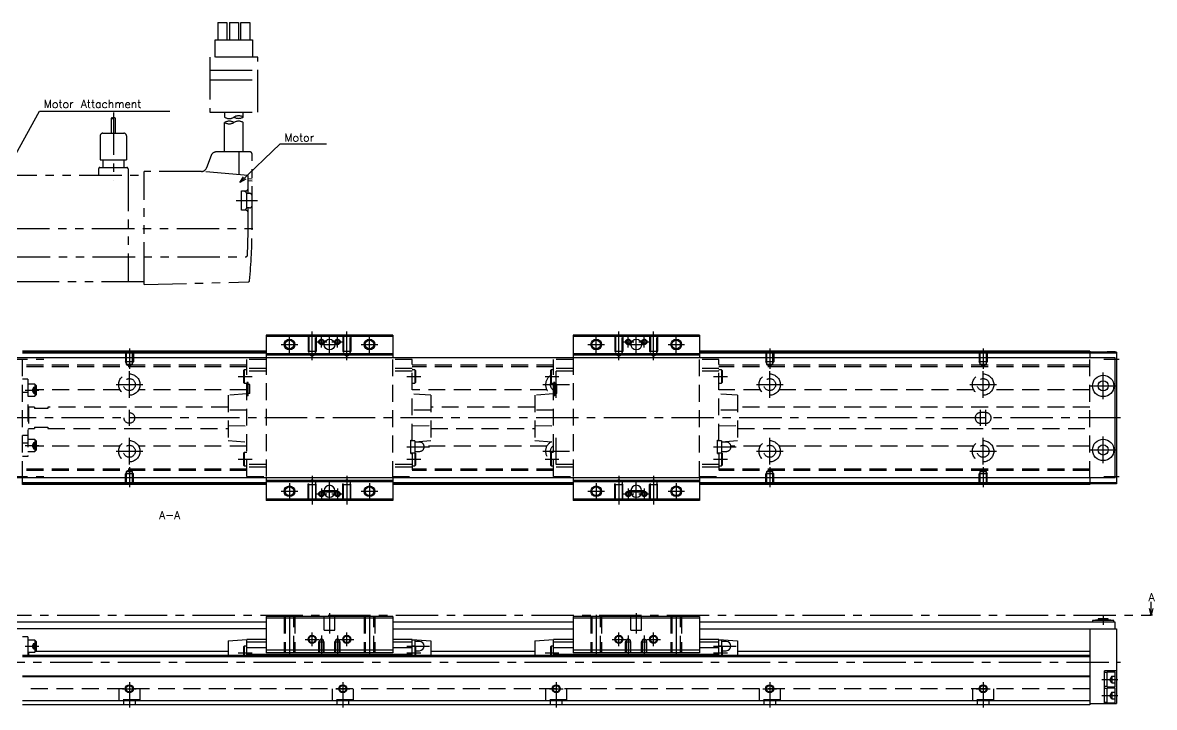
# Model space of a CAD drawing. Extents: x -2 to 668, y -8 to 266.
# Drawn here: x 243.6 to 667.7, y 9 to 265.7 of the extents above; entities that cross this region are included whole.
import ezdxf

# ---------------------------------------------------------------- set-up
doc = ezdxf.new("R2010")
doc.units = 0
doc.header["$LTSCALE"] = 0.5
for name, pattern in [('CENTER', [50.8, 31.75, -6.35, 6.35, -6.35]), ('DASHED', [19.05, 12.7, -6.35]), ('PHANTOM', [63.5, 31.75, -6.35, 6.35, -6.35, 6.35, -6.35])]:
    doc.linetypes.add(name, pattern=pattern)
for name, color, linetype in [('MSM_CENTER', 1, 'CENTER'), ('MSM_CONTINUOUS', 7, 'CONTINUOUS'), ('MSM_DASHED', 4, 'DASHED'), ('MSM_IMAGINARY', 6, 'PHANTOM'), ('MSM_NARROW', 5, 'CONTINUOUS'), ('MSM_PART_NUMBER', 7, 'CONTINUOUS')]:
    doc.layers.add(name, color=color, linetype=linetype)
doc.styles.get("Standard").update_dxf_attribs({"font": 'txt.shx', "height": 3, "bigfont": 'bigfont.shx'})

msp = doc.modelspace()

# ---------------------------------------------------------------- linework, layer by layer
at = {"layer": 'MSM_CENTER'}
for p, q in [((352.05, 139.19), (352.05, 149.9)), ((365.05, 139.19), (365.05, 149.9)), ((467.05, 139.19), (467.05, 149.9)), ((480.05, 139.19), (480.05, 149.9)), ((340.45, 145), (346.65, 145)), ((343.55, 141.9), (343.55, 148.1)), ((353.5, 146), (357.6, 146)), ((355.45, 145), (361.65, 145)), ((355.55, 143.95), (355.55, 148.05)), ((358.55, 141.9), (358.55, 148.1)), ((359.5, 146), (363.6, 146)), ((361.55, 143.95), (361.55, 148.05)), ((370.45, 145), (376.65, 145)), ((373.55, 141.9), (373.55, 148.1)), ((455.45, 145), (461.65, 145)), ((458.55, 141.9), (458.55, 148.1)), ((468.5, 146), (472.6, 146)), ((470.45, 145), (476.65, 145)), ((470.55, 143.95), (470.55, 148.05)), ((473.55, 141.9), (473.55, 148.1)), ((474.5, 146), (478.6, 146)), ((476.55, 143.95), (476.55, 148.05)), ((485.45, 145), (491.65, 145)), ((488.55, 141.9), (488.55, 148.1)), ((283.55, 143.5), (283.55, 135.87)), ((523.55, 143.5), (523.55, 135.87)), ((603.55, 143.5), (603.55, 135.87)), ((229.55, 139.5), (251.55, 139.5)), ((648.85, 139.5), (654.55, 139.5)), ((283.55, 125), (283.55, 135)), ((324.35, 133), (329.55, 133)), ((387.55, 133), (392.75, 133)), ((439.35, 133), (444.55, 133)), ((443.55, 125), (443.55, 135)), ((502.55, 133), (507.75, 133)), ((523.55, 125), (523.55, 135)), ((603.55, 125), (603.55, 135)), ((648.55, 124.5), (648.55, 134.5)), ((244.55, 127.89), (249.65, 127.89)), ((278.55, 130), (288.55, 130)), ((438.55, 130), (448.55, 130)), ((518.55, 130), (528.55, 130)), ((598.55, 130), (608.55, 130)), ((643.55, 129.5), (653.55, 129.5)), ((283.55, 114.5), (283.55, 120.5)), ((602.55, 114.5), (602.55, 120.5)), ((604.55, 114.5), (604.55, 120.5)), ((655.05, 117.5), (200.05, 117.5)), ((648.55, 100.5), (648.55, 110.5)), ((244.55, 107.11), (249.65, 107.11)), ((283.55, 100), (283.55, 110)), ((387.55, 106.7), (396.05, 106.7)), ((443.55, 100), (443.55, 110)), ((502.55, 106.7), (511.05, 106.7)), ((523.55, 100), (523.55, 110)), ((603.55, 100), (603.55, 110)), ((278.55, 105), (288.55, 105)), ((324.35, 102), (329.55, 102)), ((387.55, 102), (392.75, 102)), ((438.55, 105), (448.55, 105)), ((439.35, 102), (444.55, 102)), ((502.55, 102), (507.75, 102)), ((518.55, 105), (528.55, 105)), ((598.55, 105), (608.55, 105)), ((643.55, 105.5), (653.55, 105.5)), ((283.55, 99.01), (283.55, 91.5)), ((523.55, 99.01), (523.55, 91.5)), ((603.55, 99.01), (603.55, 91.5)), ((229.55, 95.5), (251.55, 95.5)), ((352.05, 95.81), (352.05, 85.1)), ((365.05, 95.81), (365.05, 85.1)), ((467.05, 95.81), (467.05, 85.1)), ((480.05, 95.81), (480.05, 85.1)), ((648.85, 95.5), (654.55, 95.5)), ((340.45, 90), (346.65, 90)), ((343.55, 93.1), (343.55, 86.9)), ((355.55, 91.05), (355.55, 86.95)), ((355.55, 90.25), (361.55, 90.25)), ((355.55, 89.75), (361.55, 89.75)), ((358.55, 86.75), (358.55, 93.25)), ((361.55, 91.05), (361.55, 86.95)), ((370.45, 90), (376.65, 90)), ((373.55, 93.1), (373.55, 86.9)), ((455.45, 90), (461.65, 90)), ((458.55, 93.1), (458.55, 86.9)), ((470.55, 91.05), (470.55, 86.95)), ((470.55, 90.25), (476.55, 90.25)), ((470.55, 89.75), (476.55, 89.75)), ((473.55, 86.75), (473.55, 93.25)), ((476.55, 91.05), (476.55, 86.95)), ((485.45, 90), (491.65, 90)), ((488.55, 93.1), (488.55, 86.9)), ((353.5, 89), (357.6, 89)), ((359.5, 89), (363.6, 89)), ((468.5, 89), (472.6, 89)), ((474.5, 89), (478.6, 89)), ((231.05, 43.5), (666.55, 43.5)), ((343.55, 43.67), (343.55, 28.83)), ((358.55, 44.25), (358.55, 36.75)), ((373.55, 43.67), (373.55, 28.83)), ((458.55, 43.67), (458.55, 28.83)), ((473.55, 44.25), (473.55, 36.75)), ((488.55, 43.67), (488.55, 28.83)), ((648.55, 43.2), (648.55, 40)), ((349.48, 34.5), (354.63, 34.5)), ((352.05, 31.92), (352.05, 37.08)), ((355.55, 35.96), (355.55, 28.24)), ((361.55, 35.96), (361.55, 28.24)), ((362.48, 34.5), (367.63, 34.5)), ((365.05, 31.92), (365.05, 37.08)), ((464.48, 34.5), (469.63, 34.5)), ((467.05, 31.92), (467.05, 37.08)), ((470.55, 35.96), (470.55, 28.24)), ((476.55, 35.96), (476.55, 28.24)), ((477.48, 34.5), (482.63, 34.5)), ((480.05, 31.92), (480.05, 37.08)), ((244.55, 32), (249.65, 32)), ((387.55, 32), (396.05, 32)), ((502.55, 32), (511.05, 32)), ((203.05, 26), (655.05, 26)), ((324.35, 29.5), (329.55, 29.5)), ((387.55, 29.5), (392.75, 29.5)), ((439.35, 29.5), (444.55, 29.5)), ((502.55, 29.5), (507.75, 29.5)), ((283.55, 18.5), (283.55, 9)), ((363.55, 18.5), (363.55, 9)), ((443.55, 18.5), (443.55, 9)), ((523.55, 18.5), (523.55, 9)), ((603.55, 18.5), (603.55, 9)), ((648.05, 19.5), (654.05, 19.5)), ((280.98, 16), (286.13, 16)), ((360.98, 16), (366.13, 16)), ((440.98, 16), (446.13, 16)), ((520.98, 16), (526.13, 16)), ((600.98, 16), (606.13, 16)), ((648.05, 13.5), (654.05, 13.5))]:
    msp.add_line(p, q, dxfattribs=at)
at = {"layer": 'MSM_CONTINUOUS'}
for p, q in [((382.25, 148.5), (334.85, 148.5)), ((334.85, 148.5), (334.85, 140)), ((382.25, 148.5), (382.25, 140)), ((497.25, 148.5), (449.85, 148.5)), ((449.85, 148.5), (449.85, 140)), ((497.25, 148.5), (497.25, 140)), ((382.25, 148), (334.85, 148)), ((497.25, 148), (449.85, 148)), ((653.05, 140), (234.05, 140)), ((334.85, 142.5), (243.55, 142.5)), ((334.85, 142.3), (243.55, 142.3)), ((334.85, 141.8), (243.55, 141.8)), ((382.25, 141.5), (334.85, 141.5)), ((382.25, 141), (334.85, 141)), ((497.25, 141.5), (449.85, 141.5)), ((497.25, 141), (449.85, 141)), ((643.55, 142.5), (497.25, 142.5)), ((643.55, 142.3), (497.25, 142.3)), ((653.55, 141.8), (497.25, 141.8)), ((643.55, 142.5), (643.55, 140)), ((653.55, 142.2), (643.55, 142.2)), ((650.05, 142.2), (650.05, 142.25)), ((653.05, 142.25), (650.05, 142.25)), ((653.05, 142.2), (653.05, 142.25)), ((653.05, 95), (653.05, 140)), ((653.55, 142.2), (653.55, 92.8)), ((653.05, 95), (234.05, 95)), ((243.55, 92.5), (243.55, 95)), ((334.85, 95), (334.85, 86.5)), ((382.25, 94), (334.85, 94)), ((382.25, 93.5), (334.85, 93.5)), ((382.25, 95), (382.25, 86.5)), ((449.85, 95), (449.85, 86.5)), ((497.25, 94), (449.85, 94)), ((497.25, 93.5), (449.85, 93.5)), ((497.25, 95), (497.25, 86.5)), ((643.55, 95), (643.55, 92.5)), ((334.85, 93.2), (243.55, 93.2)), ((334.85, 92.7), (243.55, 92.7)), ((334.85, 92.5), (243.55, 92.5)), ((356.55, 90.25), (356.55, 89.75)), ((360.55, 89.75), (360.55, 90.25)), ((449.85, 93.2), (382.25, 93.2)), ((449.85, 92.7), (382.25, 92.7)), ((449.85, 92.5), (382.25, 92.5)), ((471.55, 90.25), (471.55, 89.75)), ((475.55, 89.75), (475.55, 90.25)), ((653.55, 93.2), (497.25, 93.2)), ((643.55, 92.7), (497.25, 92.7)), ((643.55, 92.5), (497.25, 92.5)), ((653.55, 92.8), (643.55, 92.8)), ((382.25, 87), (334.85, 87)), ((382.25, 86.5), (334.85, 86.5)), ((497.25, 87), (449.85, 87)), ((497.25, 86.5), (449.85, 86.5)), ((666.55, 43.5), (666.55, 48.5)), ((334.85, 43), (334.85, 29.5)), ((382.25, 43), (334.85, 43)), ((382.25, 42.5), (334.85, 42.5)), ((382.25, 43), (382.25, 29.5)), ((449.85, 43), (449.85, 29.5)), ((497.25, 43), (449.85, 43)), ((497.25, 42.5), (449.85, 42.5)), ((497.25, 43), (497.25, 29.5)), ((666.55, 43.5), (665.88, 46)), ((667.05, 43.5), (666.05, 43.5)), ((667.22, 46), (666.55, 43.5)), ((334.85, 38.5), (233.05, 38.5)), ((334.85, 41), (234.05, 41)), ((449.85, 41), (382.25, 41)), ((382.25, 38.5), (449.85, 38.5)), ((653.05, 41), (497.25, 41)), ((497.25, 38.5), (653.55, 38.5)), ((643.55, 38.5), (643.55, 10)), ((646.65, 41.8), (644.55, 41.55)), ((644.55, 41.55), (644.55, 41)), ((652.55, 41.55), (644.55, 41.55)), ((646.65, 42.2), (646.65, 41.8)), ((650.45, 42.2), (646.65, 42.2)), ((650.45, 41.8), (646.65, 41.8)), ((650.45, 41.8), (650.45, 42.2)), ((652.55, 41.55), (650.45, 41.8)), ((652.55, 41), (652.55, 41.55)), ((653.05, 38.5), (653.05, 41)), ((653.55, 38.5), (653.55, 10.5)), ((245.55, 35.5), (243.55, 35.5)), ((245.55, 35.5), (245.55, 28.5)), ((248.15, 34.25), (245.55, 34.25)), ((248.65, 33.75), (248.15, 34.25)), ((248.15, 34.25), (248.15, 29.75)), ((320.55, 34), (327.55, 34.5)), ((320.55, 34), (320.55, 28.5)), ((334.85, 34.5), (327.55, 34.5)), ((327.55, 28.5), (327.55, 34.5)), ((389.55, 34.5), (382.25, 34.5)), ((389.55, 34.5), (396.55, 34)), ((389.55, 28.5), (389.55, 34.5)), ((390.55, 34.25), (389.55, 34.25)), ((390.55, 34.25), (390.55, 31.95)), ((396.55, 34), (396.55, 28.5)), ((435.55, 34), (442.55, 34.5)), ((435.55, 34), (435.55, 28.5)), ((449.85, 34.5), (442.55, 34.5)), ((442.55, 28.5), (442.55, 34.5)), ((504.55, 34.5), (497.25, 34.5)), ((504.55, 34.5), (511.55, 34)), ((504.55, 28.5), (504.55, 34.5)), ((505.55, 34.25), (504.55, 34.25)), ((505.55, 34.25), (505.55, 31.95)), ((511.55, 34), (511.55, 28.5)), ((245.55, 29.75), (248.15, 29.75)), ((245.75, 29.75), (245.75, 28.5)), ((248.15, 29.75), (248.65, 30.25)), ((320.55, 30), (248.4, 30)), ((248.65, 33.75), (248.65, 30.25)), ((326.6, 32), (326.35, 31.75)), ((326.35, 31.75), (326.35, 28.5)), ((327.55, 32), (326.6, 32)), ((326.6, 32), (326.6, 28.5)), ((334.85, 33.5), (327.55, 33.5)), ((334.85, 31.3), (327.55, 31.3)), ((382.25, 30.5), (334.85, 30.5)), ((389.55, 33.5), (382.25, 33.5)), ((389.55, 31.3), (382.25, 31.3)), ((390.5, 32), (389.55, 32)), ((390.75, 31.75), (390.5, 32)), ((390.5, 32), (390.5, 28.5)), ((392.3, 33.75), (390.55, 33.75)), ((390.75, 31.75), (390.75, 28.5)), ((390.75, 30.25), (392.3, 30.25)), ((435.55, 30), (396.55, 30)), ((441.6, 32), (441.35, 31.75)), ((441.35, 31.75), (441.35, 28.5)), ((442.55, 32), (441.6, 32)), ((441.6, 32), (441.6, 28.5)), ((449.85, 33.5), (442.55, 33.5)), ((449.85, 31.3), (442.55, 31.3)), ((497.25, 30.5), (449.85, 30.5)), ((504.55, 33.5), (497.25, 33.5)), ((504.55, 31.3), (497.25, 31.3)), ((505.5, 32), (504.55, 32)), ((505.75, 31.75), (505.5, 32)), ((505.5, 32), (505.5, 28.5)), ((507.3, 33.75), (505.55, 33.75)), ((505.75, 31.75), (505.75, 28.5)), ((505.75, 30.25), (507.3, 30.25)), ((643.55, 30), (511.55, 30)), ((643.55, 28.5), (243.55, 28.5)), ((643.55, 28), (243.55, 28)), ((389.55, 28.8), (327.55, 28.8)), ((382.25, 29.5), (334.85, 29.5)), ((504.55, 28.8), (442.55, 28.8)), ((497.25, 29.5), (449.85, 29.5)), ((649.05, 10.5), (649.05, 22.75)), ((653.55, 22.75), (649.05, 22.75)), ((650.05, 22.1), (649.05, 22.1)), ((650.05, 16.75), (650.05, 22.25)), ((653.05, 22.25), (650.05, 22.25)), ((653.05, 16.75), (653.05, 22.25)), ((643.55, 20.7), (243.55, 20.7)), ((643.55, 20.5), (243.55, 20.5)), ((649.05, 16.9), (650.05, 16.9)), ((650.05, 16.1), (649.05, 16.1)), ((650.05, 16.75), (653.05, 16.75)), ((650.05, 10.75), (650.05, 16.25)), ((653.05, 16.25), (650.05, 16.25)), ((653.05, 10.75), (653.05, 16.25)), ((643.55, 11.5), (243.55, 11.5)), ((643.55, 10), (243.55, 10)), ((643.55, 10.5), (653.55, 10.5)), ((649.05, 10.9), (650.05, 10.9)), ((650.05, 10.75), (653.05, 10.75))]:
    msp.add_line(p, q, dxfattribs=at)
for centre, radius in [((343.55, 145), 1.62), ((358.55, 145), 2), ((373.55, 145), 1.62), ((458.55, 145), 1.62), ((473.55, 145), 2), ((488.55, 145), 1.62), ((648.55, 129.5), 4), ((648.55, 129.5), 1.9), ((648.55, 105.5), 4), ((648.55, 105.5), 1.9), ((343.55, 90), 1.62), ((373.55, 90), 1.62), ((458.55, 90), 1.62), ((488.55, 90), 1.62), ((352.05, 34.5), 1.23), ((365.05, 34.5), 1.23), ((467.05, 34.5), 1.23), ((480.05, 34.5), 1.23), ((283.55, 16), 1.23), ((363.55, 16), 1.23), ((443.55, 16), 1.23), ((523.55, 16), 1.23), ((603.55, 16), 1.23)]:
    msp.add_circle(centre, radius, dxfattribs=at)
for centre, radius, start, end in [((358.55, 90.25), 2, 0, 180), ((358.55, 89.75), 2, 180, 0), ((473.55, 90.25), 2, 0, 180), ((473.55, 89.75), 2, 180, 0), ((392.3, 32), 1.75, 270, 90), ((507.3, 32), 1.75, 270, 90)]:
    msp.add_arc(centre, radius, start, end, dxfattribs=at)
at = {"layer": 'MSM_DASHED'}
for p, q in [((350.55, 148.5), (350.55, 142.5)), ((350.82, 148.5), (350.82, 141.3)), ((353.28, 141.3), (353.28, 148.5)), ((353.55, 148.5), (353.55, 142.5)), ((363.55, 148.5), (363.55, 142.5)), ((363.82, 148.5), (363.82, 141.3)), ((366.28, 141.3), (366.28, 148.5)), ((366.55, 148.5), (366.55, 142.5)), ((465.55, 148.5), (465.55, 142.5)), ((465.82, 148.5), (465.82, 141.3)), ((468.28, 141.3), (468.28, 148.5)), ((468.55, 148.5), (468.55, 142.5)), ((478.55, 148.5), (478.55, 142.5)), ((478.82, 148.5), (478.82, 141.3)), ((481.28, 141.3), (481.28, 148.5)), ((481.55, 148.5), (481.55, 142.5)), ((243.55, 95), (243.55, 140)), ((282.05, 142.5), (282.05, 138.5)), ((282.25, 142.3), (282.25, 142.3)), ((282.32, 142.5), (282.32, 137.58)), ((284.78, 137.58), (284.78, 142.5)), ((285.05, 142.5), (285.05, 138.5)), ((334.85, 140), (334.85, 95)), ((350.55, 142.5), (353.55, 142.5)), ((350.55, 142.5), (350.82, 142.03)), ((350.82, 141.3), (352.05, 140.59)), ((350.82, 141.3), (353.28, 141.3)), ((352.05, 140.59), (353.28, 141.3)), ((353.55, 142.5), (353.28, 142.03)), ((363.55, 142.5), (366.55, 142.5)), ((363.55, 142.5), (363.82, 142.03)), ((363.82, 141.3), (365.05, 140.59)), ((363.82, 141.3), (366.28, 141.3)), ((365.05, 140.59), (366.28, 141.3)), ((366.55, 142.5), (366.28, 142.03)), ((382.25, 95), (382.25, 140)), ((449.85, 140), (449.85, 95)), ((465.55, 142.5), (468.55, 142.5)), ((465.55, 142.5), (465.82, 142.03)), ((465.82, 141.3), (467.05, 140.59)), ((465.82, 141.3), (468.28, 141.3)), ((467.05, 140.59), (468.28, 141.3)), ((468.55, 142.5), (468.28, 142.03)), ((478.55, 142.5), (481.55, 142.5)), ((478.55, 142.5), (478.82, 142.03)), ((478.82, 141.3), (480.05, 140.59)), ((478.82, 141.3), (481.28, 141.3)), ((480.05, 140.59), (481.28, 141.3)), ((481.55, 142.5), (481.28, 142.03)), ((497.25, 95), (497.25, 140)), ((522.05, 142.5), (522.05, 138.5)), ((522.25, 142.3), (522.25, 142.3)), ((522.25, 142.3), (522.25, 142.3)), ((522.32, 142.5), (522.32, 137.58)), ((524.78, 137.58), (524.78, 142.5)), ((524.85, 142.3), (524.87, 142.32)), ((525.05, 142.5), (525.05, 138.5)), ((602.05, 142.5), (602.05, 138.5)), ((602.25, 142.3), (602.25, 142.3)), ((602.25, 142.3), (602.25, 142.3)), ((602.32, 142.5), (602.32, 137.58)), ((604.78, 137.58), (604.78, 142.5)), ((604.85, 142.3), (604.87, 142.32)), ((605.05, 142.5), (605.05, 138.5)), ((643.55, 95), (643.55, 140)), ((327.55, 137.26), (243.55, 137.26)), ((327.55, 136.7), (243.55, 136.7)), ((327.55, 136.7), (262.05, 136.7)), ((285.05, 138.5), (282.05, 138.5)), ((282.32, 138.03), (282.05, 138.5)), ((284.78, 137.58), (282.32, 137.58)), ((282.32, 137.58), (283.55, 136.87)), ((283.55, 136.87), (284.78, 137.58)), ((284.78, 138.03), (285.05, 138.5)), ((334.85, 139.45), (327.55, 139.45)), ((327.55, 95.55), (327.55, 139.45)), ((334.85, 136), (327.55, 136)), ((389.55, 139.45), (382.25, 139.45)), ((389.55, 136), (382.25, 136)), ((389.55, 108.95), (389.55, 139.45)), ((442.55, 137.26), (389.55, 137.26)), ((442.55, 136.7), (389.55, 136.7)), ((449.85, 139.45), (442.55, 139.45)), ((442.55, 95.55), (442.55, 139.45)), ((449.85, 136), (442.55, 136)), ((504.55, 139.45), (497.25, 139.45)), ((504.55, 136), (497.25, 136)), ((504.55, 108.95), (504.55, 139.45)), ((643.55, 137.26), (504.55, 137.26)), ((643.55, 136.7), (504.55, 136.7)), ((525.05, 138.5), (522.05, 138.5)), ((522.32, 138.03), (522.05, 138.5)), ((524.78, 137.58), (522.32, 137.58)), ((522.32, 137.58), (523.55, 136.87)), ((523.55, 136.87), (524.78, 137.58)), ((524.78, 138.03), (525.05, 138.5)), ((605.05, 138.5), (602.05, 138.5)), ((602.32, 138.03), (602.05, 138.5)), ((604.78, 137.58), (602.32, 137.58)), ((602.32, 137.58), (603.55, 136.87)), ((603.55, 136.87), (604.78, 137.58)), ((604.78, 138.03), (605.05, 138.5)), ((245.55, 132), (243.55, 132)), ((245.55, 132), (245.55, 103)), ((326.6, 135.5), (326.35, 135.25)), ((326.35, 135.25), (326.35, 130.75)), ((327.55, 135.5), (326.6, 135.5)), ((326.6, 135.5), (326.6, 130.5)), ((334.85, 135), (327.55, 135)), ((389.55, 135), (382.25, 135)), ((390.5, 135.5), (389.55, 135.5)), ((390.5, 135.5), (390.5, 130.5)), ((390.75, 135.25), (390.5, 135.5)), ((390.75, 135.25), (390.75, 130.75)), ((441.6, 135.5), (441.35, 135.25)), ((441.35, 135.25), (441.35, 130.75)), ((442.55, 135.5), (441.6, 135.5)), ((441.6, 135.5), (441.6, 130.5)), ((449.85, 135), (442.55, 135)), ((504.55, 135), (497.25, 135)), ((505.5, 135.5), (504.55, 135.5)), ((505.5, 135.5), (505.5, 130.5)), ((505.75, 135.25), (505.5, 135.5)), ((505.75, 135.25), (505.75, 130.75)), ((248.15, 130.14), (245.55, 130.14)), ((247.65, 128.89), (247.08, 127.89)), ((247.65, 126.89), (247.08, 127.89)), ((247.65, 129.05), (248.65, 129.05)), ((247.65, 129.05), (247.65, 126.74)), ((247.65, 128.47), (248.65, 128.47)), ((247.65, 127.31), (248.65, 127.31)), ((248.65, 129.64), (248.15, 130.14)), ((248.15, 130.14), (248.15, 125.64)), ((248.65, 129.64), (248.65, 126.14)), ((280.07, 128.04), (248.65, 128.04)), ((327.55, 128.04), (287.04, 128.04)), ((326.35, 130.75), (326.6, 130.5)), ((326.6, 130.5), (327.55, 130.5)), ((328.05, 130.8), (327.55, 130.8)), ((328.05, 125.8), (328.05, 130.8)), ((328.75, 130), (328.05, 130)), ((328.75, 126.6), (328.75, 130)), ((389.55, 130.5), (390.5, 130.5)), ((440.07, 128.04), (389.55, 128.04)), ((390.5, 130.5), (390.75, 130.75)), ((441.35, 130.75), (441.6, 130.5)), ((441.6, 130.5), (442.55, 130.5)), ((443.05, 130.8), (442.55, 130.8)), ((443.05, 125.8), (443.05, 130.8)), ((443.75, 130), (443.05, 130)), ((443.75, 126.6), (443.75, 130)), ((504.55, 130.5), (505.5, 130.5)), ((520.07, 128.04), (504.55, 128.04)), ((505.5, 130.5), (505.75, 130.75)), ((600.07, 128.04), (527.04, 128.04)), ((643.55, 128.04), (607.04, 128.04)), ((245.55, 127), (243.55, 127)), ((245.55, 125.64), (248.15, 125.64)), ((247.65, 126.74), (248.65, 126.74)), ((248.15, 125.64), (248.65, 126.14)), ((327.55, 126.5), (320.55, 126)), ((320.55, 126), (320.55, 109)), ((328.05, 125.8), (327.55, 125.8)), ((328.75, 126.6), (328.05, 126.6)), ((396.55, 126), (389.55, 126.5)), ((396.55, 126), (396.55, 109)), ((442.55, 126.5), (435.55, 126)), ((435.55, 126), (435.55, 109)), ((443.05, 125.8), (442.55, 125.8)), ((443.75, 126.6), (443.05, 126.6)), ((511.55, 126), (504.55, 126.5)), ((511.55, 126), (511.55, 109)), ((245.75, 121.75), (245.55, 121.75)), ((245.75, 121.75), (245.75, 113.25)), ((248.05, 121.5), (245.75, 121.5)), ((248.05, 121.5), (248.05, 121)), ((253.05, 121), (248.05, 121)), ((253.05, 121.5), (253.05, 121)), ((320.55, 121.5), (253.05, 121.5)), ((327.55, 120.46), (320.55, 120.37)), ((396.55, 120.37), (389.55, 120.46)), ((435.55, 121.5), (396.55, 121.5)), ((442.55, 120.46), (435.55, 120.37)), ((511.55, 120.37), (504.55, 120.46)), ((643.55, 121.5), (511.55, 121.5)), ((604.55, 119.5), (602.55, 119.5)), ((320.55, 114.63), (327.55, 114.54)), ((389.55, 114.54), (396.55, 114.63)), ((435.55, 114.63), (442.55, 114.54)), ((504.55, 114.54), (511.55, 114.63)), ((602.55, 115.5), (604.55, 115.5)), ((243.55, 111), (245.55, 111)), ((245.55, 113.25), (245.75, 113.25)), ((245.75, 113.5), (248.05, 113.5)), ((248.05, 114), (253.05, 114)), ((248.05, 114), (248.05, 113.5)), ((253.05, 114), (253.05, 113.5)), ((253.05, 113.5), (320.55, 113.5)), ((396.55, 113.5), (435.55, 113.5)), ((511.55, 113.5), (643.55, 113.5)), ((245.55, 108), (243.55, 108)), ((248.15, 109.36), (245.55, 109.36)), ((247.65, 108.11), (247.08, 107.11)), ((247.65, 106.11), (247.08, 107.11)), ((247.65, 108.26), (248.65, 108.26)), ((247.65, 108.26), (247.65, 105.95)), ((247.65, 107.69), (248.65, 107.69)), ((247.65, 106.53), (248.65, 106.53)), ((248.65, 108.86), (248.15, 109.36)), ((248.15, 109.36), (248.15, 104.86)), ((248.65, 108.86), (248.65, 105.36)), ((280.07, 106.96), (248.65, 106.96)), ((327.55, 106.96), (287.04, 106.96)), ((320.55, 109), (327.55, 108.5)), ((389.05, 109.2), (389.55, 109.2)), ((389.05, 104.2), (389.05, 109.2)), ((390.55, 108.95), (389.05, 108.95)), ((390.55, 108.57), (396.55, 109)), ((390.55, 108.95), (390.55, 104.45)), ((392.3, 108.45), (390.55, 108.45)), ((440.07, 106.96), (394.03, 106.96)), ((435.55, 109), (442.55, 108.5)), ((504.05, 109.2), (504.55, 109.2)), ((504.05, 104.2), (504.05, 109.2)), ((505.55, 108.95), (504.05, 108.95)), ((505.55, 108.57), (511.55, 109)), ((505.55, 108.95), (505.55, 104.45)), ((507.3, 108.45), (505.55, 108.45)), ((520.07, 106.96), (509.03, 106.96)), ((600.07, 106.96), (527.04, 106.96)), ((643.55, 106.96), (607.04, 106.96)), ((245.55, 103), (243.55, 103)), ((245.55, 104.86), (248.15, 104.86)), ((247.65, 105.95), (248.65, 105.95)), ((248.15, 104.86), (248.65, 105.36)), ((326.6, 104.5), (326.35, 104.25)), ((326.35, 104.25), (326.35, 99.75)), ((326.6, 104.5), (326.6, 99.5)), ((327.55, 104.5), (326.6, 104.5)), ((389.05, 104.45), (390.55, 104.45)), ((389.05, 104.2), (389.55, 104.2)), ((389.55, 104.45), (389.55, 95.55)), ((390.5, 104.45), (390.5, 99.5)), ((390.55, 104.95), (392.3, 104.95)), ((390.75, 104.25), (390.55, 104.45)), ((390.75, 104.25), (390.75, 99.75)), ((441.6, 104.5), (441.35, 104.25)), ((441.35, 104.25), (441.35, 99.75)), ((441.6, 104.5), (441.6, 99.5)), ((442.55, 104.5), (441.6, 104.5)), ((504.05, 104.45), (505.55, 104.45)), ((504.05, 104.2), (504.55, 104.2)), ((504.55, 104.45), (504.55, 95.55)), ((505.5, 104.45), (505.5, 99.5)), ((505.55, 104.95), (507.3, 104.95)), ((505.75, 104.25), (505.55, 104.45)), ((505.75, 104.25), (505.75, 99.75)), ((327.55, 98.3), (243.55, 98.3)), ((327.55, 97.74), (243.55, 97.74)), ((283.55, 98.01), (282.32, 97.3)), ((284.78, 97.3), (283.55, 98.01)), ((326.35, 99.75), (326.6, 99.5)), ((326.6, 99.5), (327.55, 99.5)), ((334.85, 100), (327.55, 100)), ((334.85, 99), (327.55, 99)), ((389.55, 100), (382.25, 100)), ((389.55, 99), (382.25, 99)), ((389.55, 99.5), (390.5, 99.5)), ((442.55, 98.3), (389.55, 98.3)), ((442.55, 97.74), (389.55, 97.74)), ((390.5, 99.5), (390.75, 99.75)), ((441.35, 99.75), (441.6, 99.5)), ((441.6, 99.5), (442.55, 99.5)), ((449.85, 100), (442.55, 100)), ((449.85, 99), (442.55, 99)), ((504.55, 100), (497.25, 100)), ((504.55, 99), (497.25, 99)), ((504.55, 99.5), (505.5, 99.5)), ((643.55, 98.3), (504.55, 98.3)), ((643.55, 97.74), (504.55, 97.74)), ((505.5, 99.5), (505.75, 99.75)), ((523.55, 98.01), (522.32, 97.3)), ((524.78, 97.3), (523.55, 98.01)), ((603.55, 98.01), (602.32, 97.3)), ((604.78, 97.3), (603.55, 98.01)), ((282.32, 96.97), (282.05, 96.5)), ((285.05, 96.5), (282.05, 96.5)), ((282.05, 92.5), (282.05, 96.5)), ((282.32, 97.3), (282.32, 92.5)), ((284.78, 97.3), (282.32, 97.3)), ((284.78, 92.5), (284.78, 97.3)), ((284.78, 96.97), (285.05, 96.5)), ((285.05, 92.5), (285.05, 96.5)), ((327.55, 95.55), (334.85, 95.55)), ((350.82, 93.7), (352.05, 94.41)), ((350.82, 93.7), (353.28, 93.7)), ((350.82, 86.5), (350.82, 93.7)), ((352.05, 94.41), (353.28, 93.7)), ((353.28, 93.7), (353.28, 86.5)), ((363.82, 93.7), (365.05, 94.41)), ((363.82, 93.7), (366.28, 93.7)), ((363.82, 86.5), (363.82, 93.7)), ((365.05, 94.41), (366.28, 93.7)), ((366.28, 93.7), (366.28, 86.5)), ((382.25, 95.55), (389.55, 95.55)), ((442.55, 95.55), (449.85, 95.55)), ((465.82, 93.7), (467.05, 94.41)), ((465.82, 93.7), (468.28, 93.7)), ((465.82, 86.5), (465.82, 93.7)), ((467.05, 94.41), (468.28, 93.7)), ((468.28, 93.7), (468.28, 86.5)), ((478.82, 93.7), (480.05, 94.41)), ((478.82, 93.7), (481.28, 93.7)), ((478.82, 86.5), (478.82, 93.7)), ((480.05, 94.41), (481.28, 93.7)), ((481.28, 93.7), (481.28, 86.5)), ((497.25, 95.55), (504.55, 95.55)), ((522.32, 96.97), (522.05, 96.5)), ((525.05, 96.5), (522.05, 96.5)), ((522.05, 92.5), (522.05, 96.5)), ((522.32, 97.3), (522.32, 92.5)), ((524.78, 97.3), (522.32, 97.3)), ((524.78, 92.5), (524.78, 97.3)), ((524.78, 96.97), (525.05, 96.5)), ((525.05, 92.5), (525.05, 96.5)), ((602.32, 96.97), (602.05, 96.5)), ((605.05, 96.5), (602.05, 96.5)), ((602.05, 92.5), (602.05, 96.5)), ((602.32, 97.3), (602.32, 92.5)), ((604.78, 97.3), (602.32, 97.3)), ((604.78, 92.5), (604.78, 97.3)), ((604.78, 96.97), (605.05, 96.5)), ((605.05, 92.5), (605.05, 96.5)), ((350.55, 92.5), (350.82, 92.97)), ((350.55, 86.5), (350.55, 92.5)), ((350.55, 92.5), (353.55, 92.5)), ((353.55, 92.5), (353.28, 92.97)), ((353.55, 86.5), (353.55, 92.5)), ((363.55, 92.5), (363.82, 92.97)), ((363.55, 86.5), (363.55, 92.5)), ((363.55, 92.5), (366.55, 92.5)), ((366.55, 92.5), (366.28, 92.97)), ((366.55, 86.5), (366.55, 92.5)), ((465.55, 92.5), (465.82, 92.97)), ((465.55, 86.5), (465.55, 92.5)), ((465.55, 92.5), (468.55, 92.5)), ((468.55, 92.5), (468.28, 92.97)), ((468.55, 86.5), (468.55, 92.5)), ((478.55, 92.5), (478.82, 92.97)), ((478.55, 86.5), (478.55, 92.5)), ((478.55, 92.5), (481.55, 92.5)), ((481.55, 92.5), (481.28, 92.97)), ((481.55, 86.5), (481.55, 92.5)), ((341.55, 43), (341.55, 29.5)), ((341.93, 43), (341.93, 29.5)), ((345.18, 29.5), (345.18, 43)), ((345.55, 43), (345.55, 29.5)), ((356.55, 38), (356.55, 43)), ((360.55, 38), (360.55, 43)), ((371.55, 43), (371.55, 29.5)), ((371.93, 43), (371.93, 29.5)), ((375.18, 29.5), (375.18, 43)), ((375.55, 43), (375.55, 29.5)), ((456.55, 43), (456.55, 29.5)), ((456.93, 43), (456.93, 29.5)), ((460.18, 29.5), (460.18, 43)), ((460.55, 43), (460.55, 29.5)), ((471.55, 38), (471.55, 43)), ((475.55, 38), (475.55, 43)), ((486.55, 43), (486.55, 29.5)), ((486.93, 43), (486.93, 29.5)), ((490.18, 29.5), (490.18, 43)), ((490.55, 43), (490.55, 29.5)), ((355.55, 34.7), (354.77, 34.25)), ((354.77, 34.25), (354.77, 29.5)), ((356.34, 34.25), (354.77, 34.25)), ((356.34, 34.25), (355.55, 34.7)), ((356.34, 29.5), (356.34, 34.25)), ((356.55, 38), (360.55, 38)), ((361.55, 34.7), (360.77, 34.25)), ((360.77, 34.25), (360.77, 29.5)), ((362.34, 34.25), (360.77, 34.25)), ((362.34, 34.25), (361.55, 34.7)), ((362.34, 29.5), (362.34, 34.25)), ((470.55, 34.7), (469.77, 34.25)), ((469.77, 34.25), (469.77, 29.5)), ((471.34, 34.25), (469.77, 34.25)), ((471.34, 34.25), (470.55, 34.7)), ((471.34, 29.5), (471.34, 34.25)), ((471.55, 38), (475.55, 38)), ((476.55, 34.7), (475.77, 34.25)), ((475.77, 34.25), (475.77, 29.5)), ((477.34, 34.25), (475.77, 34.25)), ((477.34, 34.25), (476.55, 34.7)), ((477.34, 29.5), (477.34, 34.25)), ((247.65, 33), (247.08, 32)), ((247.65, 31), (247.08, 32)), ((247.65, 33), (248.65, 33)), ((247.65, 33), (247.65, 31)), ((247.65, 32), (248.65, 32)), ((247.65, 31), (248.65, 31)), ((354.55, 33.5), (354.77, 33.87)), ((354.55, 29.5), (354.55, 33.5)), ((356.55, 33.5), (354.55, 33.5)), ((356.55, 33.5), (356.34, 33.87)), ((356.55, 29.5), (356.55, 33.5)), ((360.55, 33.5), (360.77, 33.87)), ((360.55, 29.5), (360.55, 33.5)), ((362.55, 33.5), (360.55, 33.5)), ((362.55, 33.5), (362.34, 33.87)), ((362.55, 29.5), (362.55, 33.5)), ((469.55, 33.5), (469.77, 33.87)), ((469.55, 29.5), (469.55, 33.5)), ((471.55, 33.5), (469.55, 33.5)), ((471.55, 33.5), (471.34, 33.87)), ((471.55, 29.5), (471.55, 33.5)), ((475.55, 33.5), (475.77, 33.87)), ((475.55, 29.5), (475.55, 33.5)), ((477.55, 33.5), (475.55, 33.5)), ((477.55, 33.5), (477.34, 33.87)), ((477.55, 29.5), (477.55, 33.5)), ((651.75, 20.75), (651.03, 19.5)), ((651.75, 18.25), (651.03, 19.5)), ((651.75, 20.75), (653.05, 20.75)), ((651.75, 20.75), (651.75, 18.25)), ((651.75, 19.5), (653.05, 19.5)), ((651.75, 18.25), (653.05, 18.25)), ((643.55, 16), (243.55, 16)), ((279.55, 16), (279.55, 11.8)), ((287.55, 11.8), (287.55, 16)), ((359.55, 16), (359.55, 11.8)), ((367.55, 11.8), (367.55, 16)), ((439.55, 16), (439.55, 11.8)), ((447.55, 11.8), (447.55, 16)), ((519.55, 16), (519.55, 11.8)), ((527.55, 11.8), (527.55, 16)), ((599.55, 16), (599.55, 11.8)), ((607.55, 11.8), (607.55, 16)), ((651.75, 14.75), (651.03, 13.5)), ((651.75, 12.25), (651.03, 13.5)), ((651.75, 14.75), (653.05, 14.75)), ((651.75, 14.75), (651.75, 12.25)), ((651.75, 13.5), (653.05, 13.5)), ((287.55, 11.8), (279.55, 11.8)), ((281.3, 11.8), (281.3, 10)), ((285.8, 10), (285.8, 11.8)), ((367.55, 11.8), (359.55, 11.8)), ((361.3, 11.8), (361.3, 10)), ((365.8, 10), (365.8, 11.8)), ((447.55, 11.8), (439.55, 11.8)), ((441.3, 11.8), (441.3, 10)), ((445.8, 10), (445.8, 11.8)), ((527.55, 11.8), (519.55, 11.8)), ((521.3, 11.8), (521.3, 10)), ((525.8, 10), (525.8, 11.8)), ((607.55, 11.8), (599.55, 11.8)), ((601.3, 11.8), (601.3, 10)), ((605.8, 10), (605.8, 11.8)), ((651.75, 12.25), (653.05, 12.25))]:
    msp.add_line(p, q, dxfattribs=at)
for centre, radius in [((355.55, 146), 1), ((355.55, 146), 0.784), ((361.55, 146), 1), ((361.55, 146), 0.784), ((470.55, 146), 1), ((470.55, 146), 0.784), ((476.55, 146), 1), ((476.55, 146), 0.784), ((283.55, 130), 4), ((283.55, 130), 2.25), ((523.55, 130), 4), ((523.55, 130), 2.25), ((603.55, 130), 4), ((603.55, 130), 2.25), ((283.55, 117.5), 2), ((283.55, 105), 4), ((283.55, 105), 2.25), ((523.55, 105), 4), ((523.55, 105), 2.25), ((603.55, 105), 4), ((603.55, 105), 2.25), ((355.55, 89), 1), ((355.55, 89), 0.784), ((361.55, 89), 1), ((361.55, 89), 0.784), ((470.55, 89), 1), ((470.55, 89), 0.784), ((476.55, 89), 1), ((476.55, 89), 0.784)]:
    msp.add_circle(centre, radius, dxfattribs=at)
for centre, radius, start, end in [((443.55, 130), 4, 123.367, 242.8414), ((443.55, 130), 2.25, 162.1094, 243.6122), ((602.55, 117.5), 2, 90, 270), ((604.55, 117.5), 2, 270, 90), ((392.3, 106.7), 1.75, 270, 90), ((443.55, 105), 4, 117.1586, 236.633), ((443.55, 105), 2.25, 116.3878, 197.8906), ((507.3, 106.7), 1.75, 270, 90)]:
    msp.add_arc(centre, radius, start, end, dxfattribs=at)
at = {"layer": 'MSM_IMAGINARY'}
for p, q in [((316.75, 265.68), (320.15, 265.68)), ((316.75, 265.68), (316.75, 259.18)), ((320.15, 265.68), (320.15, 259.18)), ((321.05, 265.68), (324.45, 265.68)), ((321.05, 265.68), (321.05, 259.18)), ((324.45, 265.68), (324.45, 259.18)), ((325.35, 265.68), (328.75, 265.68)), ((325.35, 259.18), (325.35, 265.68)), ((328.75, 265.68), (328.75, 259.18)), ((315.75, 259.18), (329.75, 259.18)), ((315.75, 252.68), (315.75, 259.18)), ((329.75, 259.18), (329.75, 252.68)), ((331.75, 252.68), (313.75, 252.68)), ((313.75, 252.68), (313.75, 232.06)), ((331.75, 232.06), (331.75, 252.68)), ((313.75, 247.83), (331.75, 247.83)), ((313.75, 244.23), (331.75, 244.23)), ((276.7, 229.84), (276.7, 224.2)), ((277.55, 231.95), (277.55, 206.5)), ((278.4, 224.2), (278.4, 229.84)), ((313.75, 232.06), (331.75, 232.06)), ((319.25, 232.06), (319.25, 230.27)), ((326.25, 230.27), (326.25, 232.06)), ((319.25, 217.2), (319.25, 228.24)), ((326.25, 217.2), (326.25, 228.24)), ((272.6, 223.2), (272.6, 214.2)), ((273.6, 224.2), (281.5, 224.2)), ((282.5, 223.2), (282.5, 214.2)), ((328.75, 217.2), (316.05, 217.2)), ((324.75, 208.66), (324.75, 217.2)), ((329.55, 188.5), (329.55, 216.4)), ((272.6, 214.2), (282.5, 214.2)), ((273.65, 214.2), (273.65, 211.4)), ((281.45, 214.2), (281.45, 211.4)), ((314.18, 215.88), (312.48, 211.22)), ((233.05, 208.5), (289.05, 208.5)), ((272.05, 210.9), (272.05, 208.5)), ((272.55, 211.4), (282.55, 211.4)), ((283.05, 210.9), (283.05, 168.5)), ((289.05, 167.5), (289.05, 209.9)), ((310.6, 209.9), (289.05, 209.9)), ((328.05, 208.37), (310.6, 209.9)), ((328.05, 201.73), (328.05, 208.37)), ((329.55, 206.96), (328.05, 207.09)), ((329.55, 206.26), (328.05, 206.39)), ((325.55, 202.58), (327.05, 202.58)), ((325.55, 195.38), (325.55, 202.58)), ((326.55, 202.48), (325.55, 202.48)), ((327.52, 201.73), (328.55, 201.73)), ((327.55, 196.48), (327.55, 201.48)), ((323.55, 198.98), (331.55, 198.98)), ((325.55, 195.48), (326.55, 195.48)), ((327.06, 195.38), (325.55, 195.38)), ((328.55, 196.23), (327.55, 196.23)), ((328.05, 188.5), (328.05, 196.23)), ((206.05, 188.5), (331.55, 188.5)), ((238.05, 177.93), (327.3, 177.93)), ((289.05, 168.5), (233.05, 168.5)), ((289.05, 167.5), (328.11, 168.49))]:
    msp.add_line(p, q, dxfattribs=at)
for centre, radius, start, end in [((277.13, 229.1), 0.85, 60.0009, 119.999), ((277.13, 230.57), 0.85, 240.001, 299.999), ((277.98, 229.1), 0.85, 59.9987, 119.999), ((321, 232.71), 3, 234.3132, 305.6839), ((324.5, 227.24), 3.5, 60.0014, 120.0014), ((324.5, 233.3), 3.5, 240.0015, 300.0015), ((321, 225.21), 3.5, 60.0014, 120.1319), ((321, 231.27), 3.5, 239.871, 300), ((324.5, 225.21), 3.5, 60.0637, 120), ((273.6, 223.2), 1, 90, 180), ((281.5, 223.2), 1, 360, 90), ((316.05, 215.2), 2, 90, 160), ((328.75, 216.4), 0.8, 360, 90), ((272.55, 210.9), 0.5, 90, 180), ((282.55, 210.9), 0.5, 360, 90), ((310.6, 211.9), 2, 270, 340), ((326.55, 201.48), 1, 360, 90), ((327.05, 203.58), 1, 270, 0), ((328.55, 200.73), 1, 360, 90), ((326.55, 196.48), 1, 270, 360), ((327.06, 194.38), 1, 1.7094, 90), ((328.55, 197.23), 1, 270, 360), ((129.55, 188.5), 198.5, 357.0836, 0), ((129.55, 188.5), 200, 354.3874, 0), ((327.3, 178.43), 0.5, 270, 357.0836), ((328.1, 168.99), 0.5, 271.4503, 354.3874)]:
    msp.add_arc(centre, radius, start, end, dxfattribs=at)
at = {"layer": 'MSM_NARROW'}
for centre, radius in [((343.55, 145), 2), ((373.55, 145), 2), ((458.55, 145), 2), ((488.55, 145), 2), ((343.55, 90), 2), ((373.55, 90), 2), ((458.55, 90), 2), ((488.55, 90), 2), ((352.05, 34.5), 1.5), ((365.05, 34.5), 1.5), ((467.05, 34.5), 1.5), ((480.05, 34.5), 1.5), ((283.55, 16), 1.5), ((363.55, 16), 1.5), ((443.55, 16), 1.5), ((523.55, 16), 1.5), ((603.55, 16), 1.5)]:
    msp.add_circle(centre, radius, dxfattribs=at)
at = {"layer": 'MSM_PART_NUMBER'}
for p, q in [((231.8, 199.8), (249.89, 232.55)), ((249.89, 232.55), (298.72, 232.55)), ((324.97, 205.69), (340.11, 220.24)), ((340.11, 220.24), (357.41, 220.24)), ((324.97, 205.69), (326.31, 207.9)), ((327.23, 206.94), (324.97, 205.69))]:
    msp.add_line(p, q, dxfattribs=at)

# ---------------------------------------------------------------- texts
for s, p in [('Motor Attachment', (251.45, 233.69)), ('Motor', (341.63, 221.1)), ('A-A', (294.69, 79.6)), ('A', (665.55, 48.75))]:
    msp.add_text(s, height=3, dxfattribs=at).set_placement(p)

doc.saveas('drawing.dxf')
